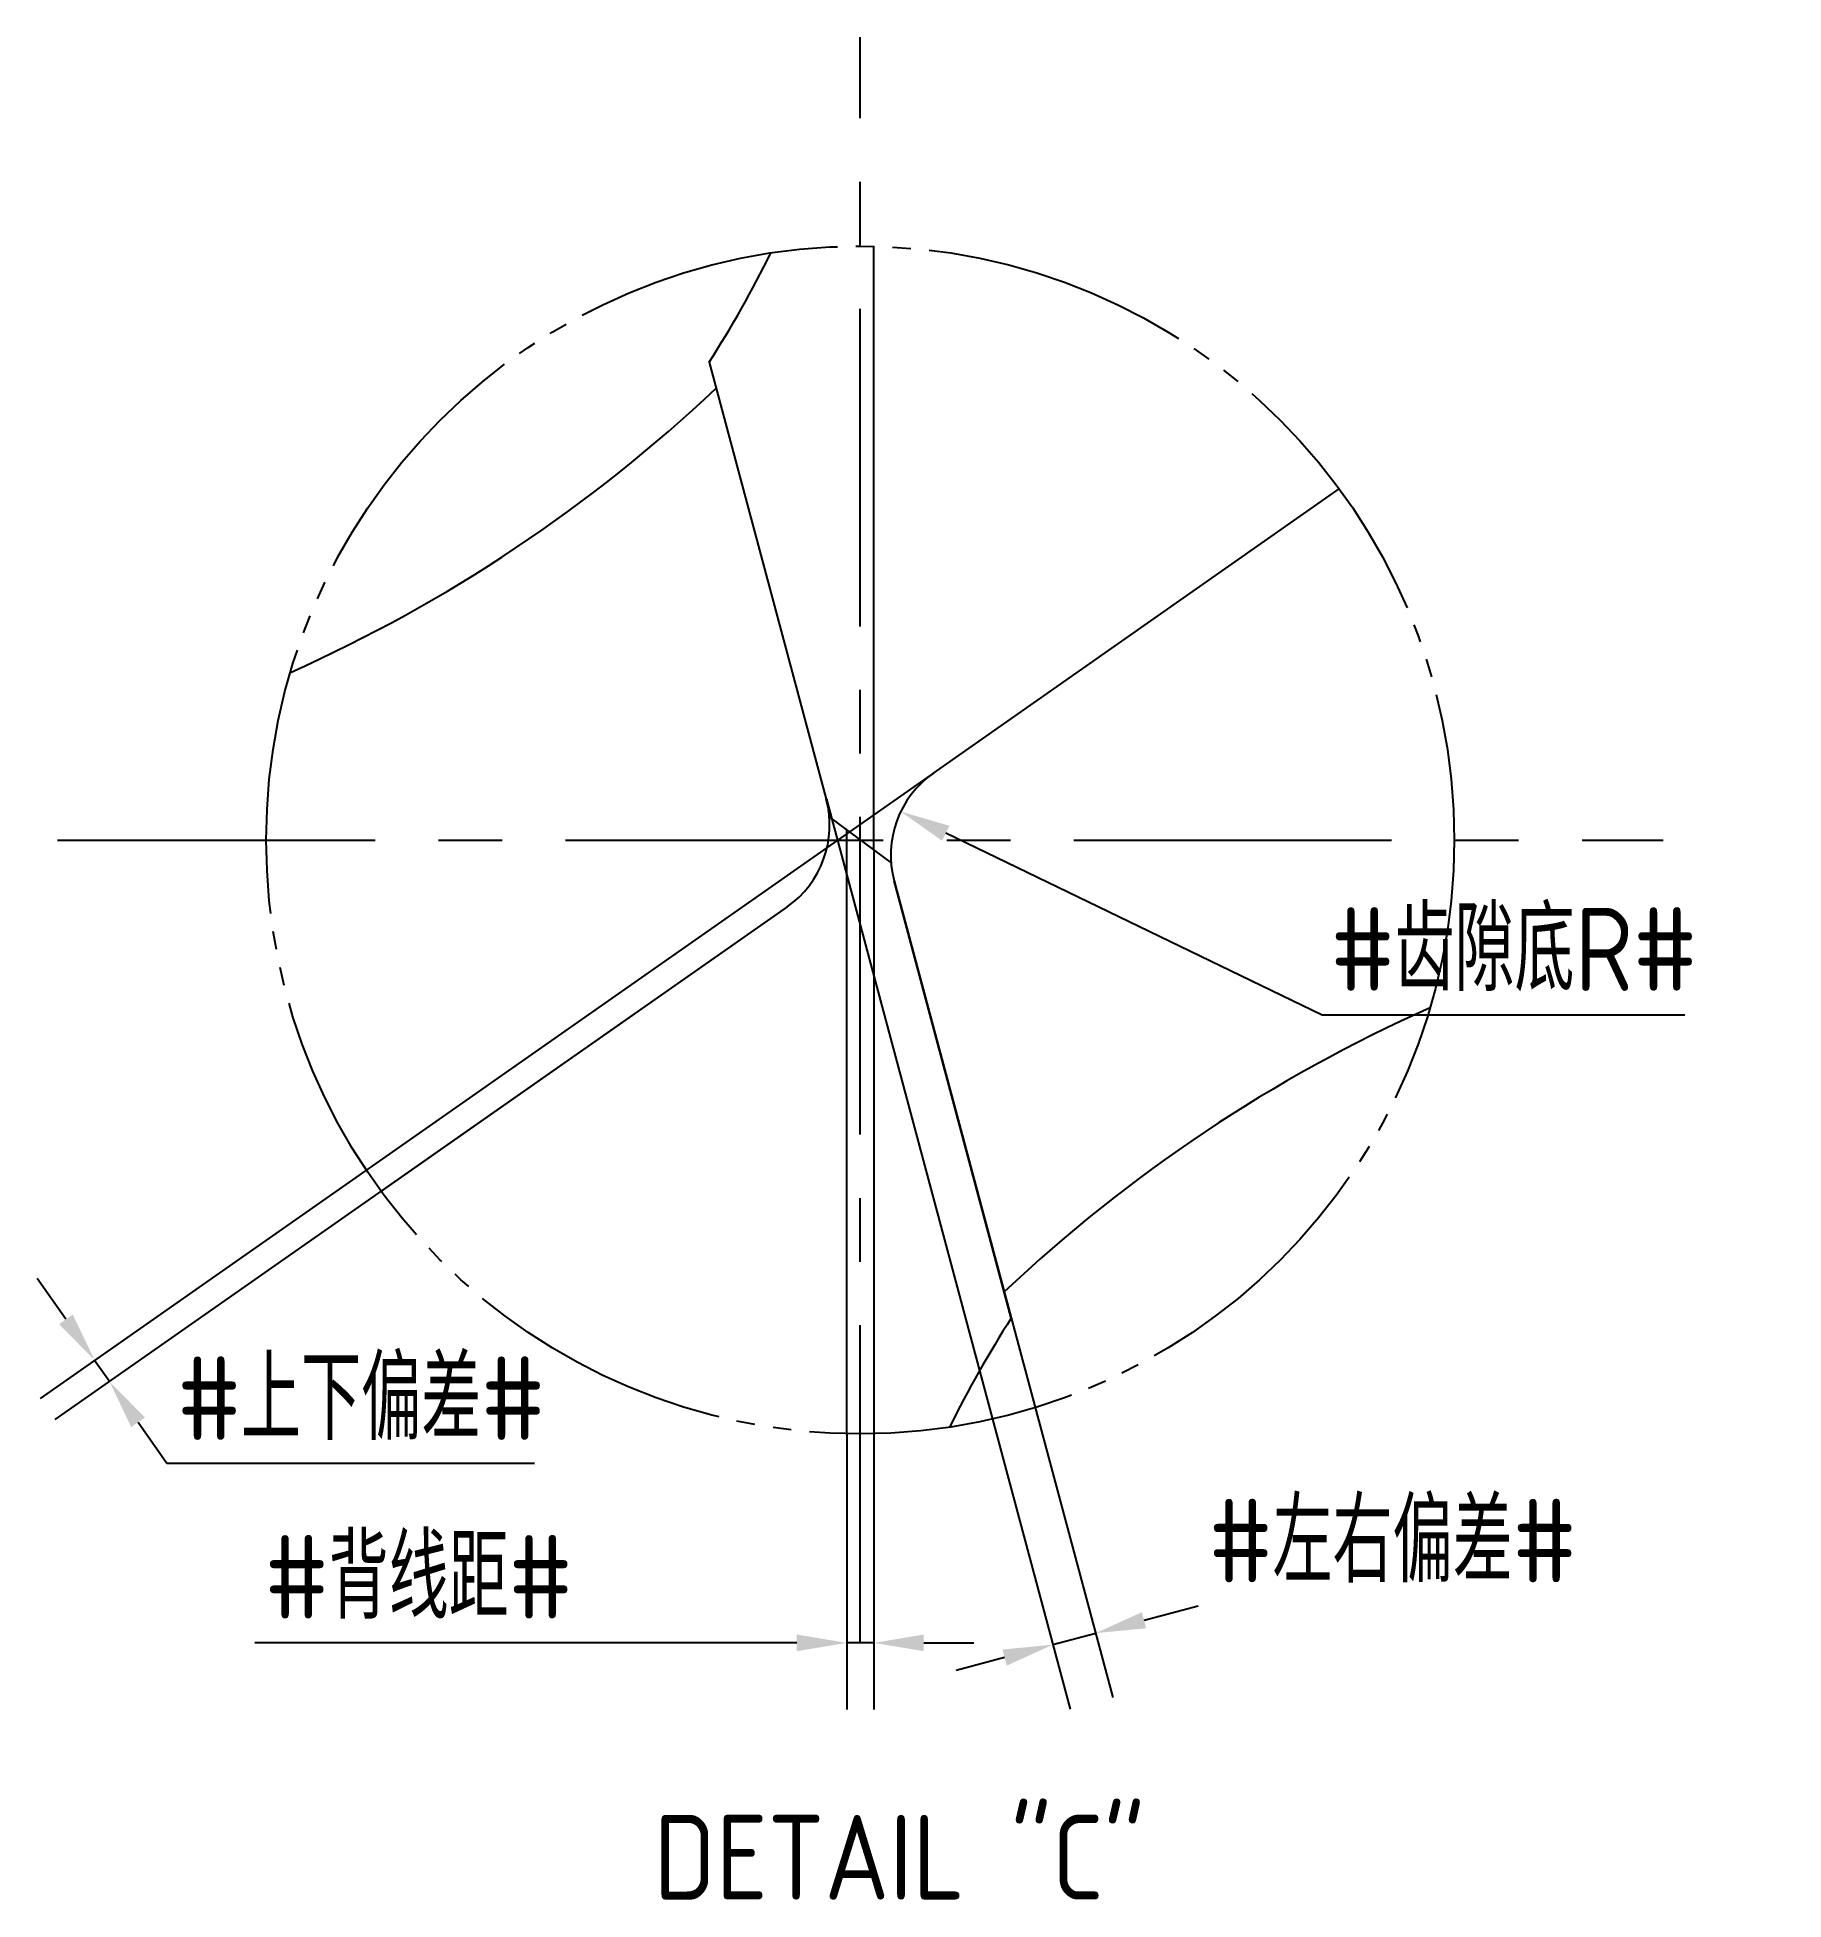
# Model space of a CAD drawing. Header units: millimetres. Extents: x 2046.9 to 2099.3, y 3633.1 to 3688.9.
import ezdxf

# ---------------------------------------------------------------- set-up
doc = ezdxf.new("R2010")
doc.units = ezdxf.units.MM
for name, pattern in [('ACAD_ISO04W100', [30, 24, -3, 0, -3]), ('CENTER', [50.8, 31.75, -6.35, 6.35, -6.35]), ('JIS_09_08', [10.75, 8, -0.55, 0.55, -0.55, 0.55, -0.55])]:
    doc.linetypes.add(name, pattern=pattern)
for name, color, linetype in [('中心线', 2, 'ACAD_ISO04W100'), ('保护层', 7, 'Continuous'), ('标注', 7, 'Continuous'), ('注释', 7, 'Continuous'), ('虚线轮廓', 1, 'Continuous'), ('轮廓', 4, 'Continuous')]:
    doc.layers.add(name, color=color, linetype=linetype)
doc.styles.add('CFST0', font='gbenor.shx', dxfattribs={"bigfont": 'gbcbig.shx'})
doc.dimstyles.new('TYToolDesignC1-1', dxfattribs={"dimtxt": 2.5, "dimasz": 1.5, "dimexe": 2, "dimexo": 0, "dimtad": 1, "dimtoh": 1, "dimdec": 3, "dimdsep": 46, "dimtxsty": 'CFST0', "dimcen": 2.502, "dimclrd": 3, "dimclre": 3, "dimclrt": 3, "dimazin": 2, "dimtfac": 1, "dimtdec": 3, "dimtmove": 0, "dimatfit": 3, "dimfxl": 1, "dimarcsym": 0})

# ---------------------------------------------------------------- blocks, each defined once
blk = doc.blocks.new('*D4')
at = {"layer": 'Defpoints', "color": 0, "transparency": 16777216}
for p in [(2071.981, 3664.564), (2071.171, 3647.064), (2071.171, 3640.793)]:
    blk.add_point(p, dxfattribs=at)
at = {"layer": '标注', "color": 3, "lineweight": -2, "transparency": 16777216}
for p, q in [((2071.981, 3664.564), (2071.981, 3638.793)), ((2071.171, 3647.064), (2071.171, 3638.793)), ((2069.671, 3640.793), (2053.419, 3640.793)), ((2071.981, 3640.793), (2071.171, 3640.793)), ((2073.481, 3640.793), (2074.981, 3640.793))]:
    blk.add_line(p, q, dxfattribs=at)
at = {"layer": '标注', "color": 3, "transparency": 16777216}
for points in [[(2069.671, 3641.043), (2069.671, 3640.543), (2071.171, 3640.793)], [(2073.481, 3641.043), (2073.481, 3640.543), (2071.981, 3640.793)]]:
    blk.add_solid(points, dxfattribs=at)
at = {"layer": '标注', "color": 3, "transparency": 16777216, "insert": (2058.337, 3642.765), "char_height": 2.5, "attachment_point": 5, "style": 'CFST0'}
blk.add_mtext('#背线距#', dxfattribs=at)
blk = doc.blocks.new('*D3')
at = {"layer": 'Defpoints', "color": 0, "transparency": 16777216}
for p in [(2070.561, 3666.094), (2072.591, 3663.644), (2078.636, 3641.084)]:
    blk.add_point(p, dxfattribs=at)
at = {"layer": '标注', "color": 3, "lineweight": -2, "transparency": 16777216}
for p, q in [((2070.561, 3666.094), (2077.872, 3638.808)), ((2072.591, 3663.644), (2079.154, 3639.152)), ((2080.085, 3641.472), (2081.711, 3641.907)), ((2077.355, 3640.74), (2078.636, 3641.084)), ((2075.906, 3640.352), (2074.457, 3639.964))]:
    blk.add_line(p, q, dxfattribs=at)
at = {"layer": '标注', "color": 3, "transparency": 16777216}
for points in [[(2080.02, 3641.713), (2080.15, 3641.23), (2078.636, 3641.084)], [(2075.841, 3640.593), (2075.97, 3640.11), (2077.355, 3640.74)]]:
    blk.add_solid(points, dxfattribs=at)
at = {"layer": '标注', "color": 3, "transparency": 16777216, "insert": (2087.538, 3643.851), "char_height": 2.5, "attachment_point": 5, "style": 'CFST0'}
blk.add_mtext('#左右偏差#', dxfattribs=at)
blk = doc.blocks.new('*D2')
at = {"layer": 'Defpoints', "color": 0, "transparency": 16777216}
for p in [(2073.781, 3666.884), (2069.381, 3662.864), (2049.062, 3648.636)]:
    blk.add_point(p, dxfattribs=at)
at = {"layer": '标注', "color": 3, "lineweight": -2, "transparency": 16777216}
for p, q in [((2073.781, 3666.884), (2046.983, 3648.119)), ((2069.381, 3662.864), (2047.424, 3647.489)), ((2047.76, 3650.495), (2046.9, 3651.724)), ((2048.621, 3649.267), (2049.062, 3648.636)), ((2049.922, 3647.408), (2050.783, 3646.179)), ((2050.783, 3646.179), (2061.812, 3646.179))]:
    blk.add_line(p, q, dxfattribs=at)
at = {"layer": '标注', "color": 3, "transparency": 16777216}
for points in [[(2047.965, 3650.639), (2047.556, 3650.352), (2048.621, 3649.267)], [(2050.127, 3647.551), (2049.718, 3647.264), (2049.062, 3648.636)]]:
    blk.add_solid(points, dxfattribs=at)
at = {"layer": '标注', "color": 3, "transparency": 16777216, "insert": (2056.61, 3648.123), "char_height": 2.5, "attachment_point": 5, "style": 'CFST0'}
blk.add_mtext('#上下偏差#', dxfattribs=at)
blk = doc.blocks.new('*D0')
at = {"layer": 'Defpoints', "color": 0, "transparency": 16777216}
for p in [(2072.791, 3665.722), (2075.492, 3664.416)]:
    blk.add_point(p, dxfattribs=at)
at = {"layer": '注释', "color": 3, "lineweight": -2, "transparency": 16777216}
for p, q in [((2085.424, 3659.615), (2074.141, 3665.069)), ((2096.3, 3659.615), (2085.424, 3659.615))]:
    blk.add_line(p, q, dxfattribs=at)
at = {"layer": '注释', "color": 3, "transparency": 16777216}
blk.add_solid([(2074.25, 3665.294), (2074.032, 3664.844), (2072.791, 3665.722)], dxfattribs=at)
at = {"layer": '注释', "color": 3, "transparency": 16777216, "insert": (2091.174, 3661.586), "char_height": 2.5, "attachment_point": 5, "style": 'CFST0'}
blk.add_mtext('#齿隙底R#', dxfattribs=at)

msp = doc.modelspace()

# ---------------------------------------------------------------- linework, layer by layer
at = {"layer": '中心线', "linetype": 'CENTER', "ltscale": 0.3}
for p, q in [((2071.576, 3640.7932), (2071.576, 3688.9401)), ((2047.5025, 3664.8666), (2095.6494, 3664.8666))]:
    msp.add_line(p, q, dxfattribs=at)
at = {"layer": '虚线轮廓', "color": 7, "linetype": 'JIS_09_08'}
msp.add_circle((2071.576, 3664.8666), 17.8098, dxfattribs=at)
at = {"layer": '轮廓'}
for p, q in [((2071.9828, 3664.5646), (2071.9828, 3682.6718)), ((2067.046, 3679.2009), (2070.5581, 3666.0935)), ((2073.7709, 3666.8737), (2085.9406, 3675.395)), ((2070.651, 3665.5534), (2072.5009, 3664.1799)), ((2071.1691, 3665.1687), (2071.1691, 3647.0614)), ((2076.1059, 3650.5324), (2072.5938, 3663.6398)), ((2069.381, 3662.8596), (2057.2113, 3654.3382))]:
    msp.add_line(p, q, dxfattribs=at)
for centre, radius, start, end in [((2039.3023, 3697.045), 32.9867, 327.25174, 333.78556), ((2035.818, 3711.6937), 45.7805, 294.07109, 313.3713), ((2075.4916, 3664.4162), 3, 125, 195), ((2067.6603, 3665.317), 3, 305, 15), ((2107.3339, 3618.0395), 45.7805, 114.07109, 133.3713), ((2103.8496, 3632.6883), 32.9867, 147.25174, 153.78556)]:
    msp.add_arc(centre, radius, start, end, dxfattribs=at)

# ---------------------------------------------------------------- texts
at = {"layer": '保护层', "color": 3, "insert": (2065.3838, 3635.6343), "char_height": 2.53935, "width": 21.860635, "attachment_point": 1, "style": 'CFST0'}
msp.add_mtext('DETAIL "C"', dxfattribs=at)

# ---------------------------------------------------------------- dimensions: what is measured, and where the dimension line sits
at = {"layer": '标注'}
for base, p1, p2, angle, text, picture, middle in [((2049.0621, 3648.6364), (2073.7811, 3666.8839), (2069.3811, 3662.8639), 305, '#上下偏差#', '*D2', (2056.61, 3646.1789)), ((2078.6362, 3641.0836), (2070.5611, 3666.0939), (2072.5911, 3663.6439), 15, '#左右偏差#', '*D3', (2087.5377, 3641.9073))]:
    dim = msp.add_linear_dim(base=base, p1=p1, p2=p2, angle=angle, text=text, dimstyle='TYToolDesignC1-1', dxfattribs=at)
    dim.commit()
    dim.dimension.update_dxf_attribs({"geometry": picture, "text_midpoint": middle, "dimtype": 160})
dim = msp.add_linear_dim(base=(2071.1711, 3640.7932), p1=(2071.9811, 3664.5639), p2=(2071.1711, 3647.0639), text='#背线距#', dimstyle='TYToolDesignC1-1', dxfattribs=at)
dim.commit()
dim.dimension.update_dxf_attribs({"geometry": '*D4', "text_midpoint": (2058.3366, 3640.7932), "dimtype": 160})
at = {"layer": '注释'}
dim = msp.add_radius_dim(center=(2075.4916, 3664.4162), mpoint=(2072.7907, 3665.722), text='#齿隙底R#', dimstyle='TYToolDesignC1-1', dxfattribs=at)
dim.commit()
dim.dimension.update_dxf_attribs({"geometry": '*D0', "text_midpoint": (2091.1743, 3659.6147), "dimtype": 164})

doc.saveas('drawing.dxf')
